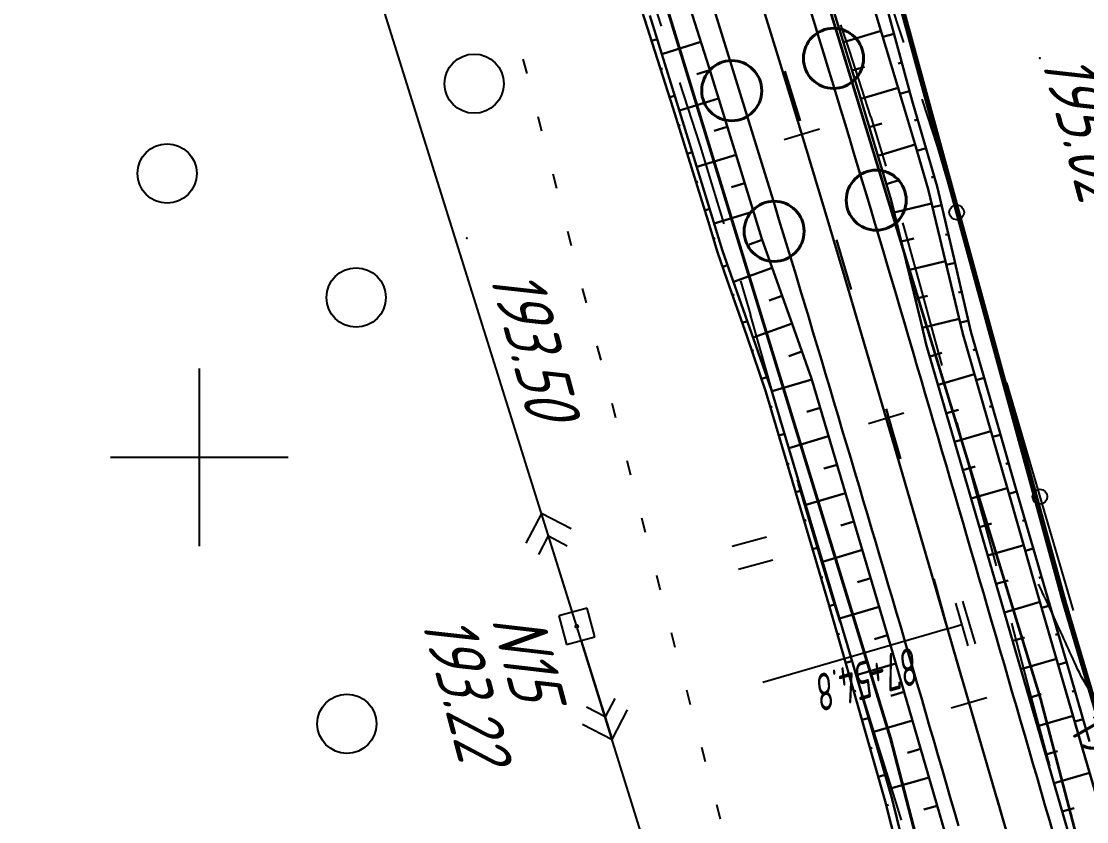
# Model space of a CAD drawing. Header units: millimetres. Extents: x -698 to 8131, y -704 to 4503.
# Drawn here: x 6293.9 to 6365.9, y 3036.2 to 3090.3 of the extents above; entities that cross this region are included whole.
import ezdxf

# ---------------------------------------------------------------- set-up
doc = ezdxf.new("R2010")
doc.units = ezdxf.units.MM
doc.linetypes.add('CONTI', pattern=[0])
doc.linetypes.add('STROT', pattern=[1.7, 0.5, -1.2])
for name, color, linetype, lineweight in [('10', 1, 'Continuous', 35), ('КОПИЯ_ОСЬ_13_ОТКОСЫ', 7, 'Continuous', 30), ('КОПИЯ_ОСЬ_ГРАНИЦЫ_ПОЛОС', 7, 'Continuous', 30), ('Огражд-перила', 1, 'ограждение2', 40), ('ОСЬ_ВЕРХ_ПОКРЫТИЯ_ГРАНИЦЫ_ПОЛОС', 7, 'Continuous', 30), ('ОСЬ_ВЕРХ_ПОКРЫТИЯ_ОСЬ', 1, 'Continuous', 30)]:
    doc.layers.add(name, color=color, linetype=linetype, lineweight=lineweight)
for name, color, linetype in [('_Ростелеком', 6, 'Continuous'), ('GOR_BDEFAULT', 212, 'CONTI'), ('NAD_MDEFAULT', 7, 'CONTI'), ('PI_OTDEFAULT', 172, 'CONTI'), ('PI_TTDEFAULT', 5, 'CONTI'), ('PLN_O', 7, 'CONTI'), ('SETKR', 2, 'CONTI'), ('SIT_LDEFAULT', 7, 'CONTI'), ('USLZNDEFAULT', 7, 'CONTI'), ('ZAPSKDEFAULT', 7, 'CONTI'), ('ОСЬ_ВЕРХ_ПОКРЫТИЯ_ПИКЕТЫ', 1, 'Continuous'), ('ОСЬ_ВЕРХ_ПОКРЫТИЯ_РАЗБИВКА_КРИВ', 1, 'Continuous'), ('разметка', 7, 'Continuous')]:
    doc.layers.add(name, color=color, linetype=linetype)
doc.styles.add('eskd', font='isocpeui.ttf', dxfattribs={"width": 1.2})
doc.styles.add('SHRFT', font='isocpeui.ttf', dxfattribs={"width": 3.5})
doc.styles.get("Standard").update_dxf_attribs({"font": 'isocpeui.ttf'})
doc.styles.add('STYLE1', font='isocpeui.ttf', dxfattribs={"width": 0.9})
doc.linetypes.add('кабель_связи_проект.', pattern='A,10,-1,["/",STYLE1,S=3,R=0,X=0,Y=-1.5],-4.1', length=15.1)
doc.linetypes.add('ограждение2', pattern='A,0.25,-0.1,[132,ltypeshp.shx,S=0.1,R=0,X=-0.1,Y=0],-0.1,1', length=1.45)

# ---------------------------------------------------------------- blocks, each defined once
blk = doc.blocks.new('BL_333')
at = {"color": 0}
for p, q in [((0, -6), (0, 6)), ((-6, 0), (6, 0))]:
    blk.add_line(p, q, dxfattribs=at)
blk = doc.blocks.new('BL_2011')
at = {"color": 0}
for p, q in [((0, 0), (0, 2.4)), ((1.6, 0), (1.6, 2.4))]:
    blk.add_line(p, q, dxfattribs=at)
blk = doc.blocks.new('BL_27')
at = {"color": 0}
for p, q in [((1, 1), (-1, 1)), ((-1, 1), (-1, -1)), ((1, -1), (1, 1)), ((-1, -1), (1, -1))]:
    blk.add_line(p, q, dxfattribs=at)
blk.add_circle((0, 0), 0.1, dxfattribs=at)
blk = doc.blocks.new('BL_2004')
at = {"color": 0}
blk.add_circle((0, 0), 2, dxfattribs=at)
blk = doc.blocks.new('7')
at = {"layer": 'Огражд-перила', "linetype": 'Continuous'}
blk.add_circle((0, 0), 2.027904030661224, dxfattribs=at)

msp = doc.modelspace()

# ---------------------------------------------------------------- linework, layer by layer
at = {"layer": '10'}
for points in [[(6423.143295610838, 2569.923940916691), (6419.553295610987, 2608.353940917324), (6418.713295611136, 2673.413940916914), (6411.143295610838, 2783.883940917585), (6396.573295611006, 2871.27394091725), (6374.843295611025, 2956.27394091725), (6352.62329561082, 3041.863940917101), (6325.453295610894, 3130.563940917287), (6295.553295610987, 3197.383940917585), (6289.813295610764, 3206.733940917212), (6289.813295610764, 3206.733940917212), (6258.813295610764, 3239.133940917585), (6179.233295611155, 3334.08394091684), (6101.723295610913, 3421.423940916691), (6033.343295611025, 3476.013940917473), (5991.113295611043, 3509.763940917473), (5973.723295610913, 3518.513940917473), (5961.973295610913, 3519.543940916803)], [(6433.62329561082, 2570.533940917026), (6430.243295610931, 2649.383940917585), (6439.593295611025, 2649.953940916952), (6432.613295611043, 2779.243940916989), (6432.613295611043, 2779.243940916989), (6414.083295610782, 2883.163940916914), (6407.323295611006, 2909.55394091751), (6397.723295610913, 2909.793940916803), (6391.223295610913, 2935.793940916803), (6385.293295610745, 2958.453940916952), (6372.773295610727, 3006.323940917063), (6362.783295610969, 3044.493940916989), (6347.993295610931, 3092.80394091751), (6356.543295610745, 3097.973940917436), (6346.463295611136, 3132.323940917063), (6315.183295610876, 3204.393940917361)], [(6295.553295610987, 3197.383940917585), (6325.453295610894, 3130.563940917287), (6352.62329561082, 3041.863940917101), (6374.843295611025, 2956.27394091725), (6396.573295611006, 2871.27394091725), (6411.143295610838, 2783.883940917585), (6418.713295611136, 2673.413940916914), (6419.553295610987, 2608.353940917324), (6423.143295610838, 2569.923940916691)]]:
    msp.add_lwpolyline(points, dxfattribs=at)
at = {"layer": '_Ростелеком', "linetype": 'кабель_связи_проект.', "ltscale": 0.25}
msp.add_lwpolyline([(6435.761688766148, 2573.921079275343, 0.35, 0.35, 0), (6434.320469774064, 2613.013822697248, 0.35, 0.35, 0), (6433.79360034767, 2649.600376607064, 0.35, 0.35, 0), (6435.595444910656, 2687.304633888561, 0.35, 0.35, 0), (6433.37641764798, 2721.59035620201, 0.35, 0.35, 0), (6430.292995001471, 2760.571460782695, 0.35, 0.35, 0), (6426.956325281955, 2791.910166041139, 0.35, 0.35, 0), (6423.664201789788, 2818.331266739551, 0.35, 0.35, 0), (6419.450890425147, 2846.334893881488, 0.35, 0.35, 0), (6413.565074474745, 2877.549733902473, 0.35, 0.35, 0), (6408.45389482573, 2894.88336072411, 0.35, 0.35, 0), (6403.549883702179, 2909.648276214633, 0.35, 0.35, 0), (6396.215350000528, 2940.205834104825, 0.35, 0.35, 0), (6387.493850494318, 2971.872972411249, 0.35, 0.35, 0), (6376.907087652004, 3008.717407677468, 0.35, 0.35, 0), (6364.34527313493, 3051.08872498307, 0.35, 0.35, 0), (6352.23463529557, 3095.368587252829, 0.35, 0.35, 0), (6348.598396909036, 3117.676856997568, 0.35, 0.35, 0), (6339.42467397206, 3142.379432295594, 0.35, 0.35, 0), (6330.422865081977, 3163.616872637678, 0.35, 0.35, 0)], format="xyseb", dxfattribs=at)
at = {"layer": 'GOR_BDEFAULT', "color": 212, "elevation": 194, "flags": 128}
msp.add_lwpolyline([(6367.999031611069, 3042.469673916843), (6367.609031611055, 3042.959671916585), (6367.25903161102, 3043.409676917042), (6366.939031611071, 3043.829674917418), (6366.659031611043, 3044.209671916585), (6366.409031611043, 3044.569672917161), (6366.189031611071, 3044.909676917042), (6365.98903161106, 3045.219673916843), (6365.809031611067, 3045.50967491712), (6365.649031611034, 3045.779671916883), (6365.50903161102, 3046.039673917141), (6365.379031611074, 3046.289673917141), (6365.25903161102, 3046.529671916883), (6365.149031611034, 3046.75967491712), (6365.049031611057, 3046.989678916666), (6364.949031611022, 3047.209671916585), (6364.839031611036, 3047.439675917063), (6364.73903161106, 3047.669670917239), (6364.639031611025, 3047.899674916785), (6364.529031611039, 3048.119675916765), (6364.429031611062, 3048.34967191625), (6364.329031611027, 3048.569672917161), (6364.22903161105, 3048.799675916467), (6364.129031611074, 3049.019676916446), (6364.029031611039, 3049.229676916409), (6363.929031611062, 3049.44967791732), (6363.839031611036, 3049.659676917042), (6363.73903161106, 3049.859673916507), (6363.649031611034, 3050.059677916724), (6363.569031611076, 3050.249672916863), (6363.47903161105, 3050.429672916565), (6363.399031611034, 3050.609673916507), (6363.319031611076, 3050.769676916446), (6363.249031611069, 3050.939675917063), (6363.169031611053, 3051.089676916744), (6363.109031611055, 3051.229676916409), (6363.039031611048, 3051.369675916765), (6362.97903161105, 3051.499672916863), (6362.919031611053, 3051.619675916765), (6362.869031611064, 3051.739678916666), (6362.819031611076, 3051.84967191625), (6362.769031611029, 3051.939675917063), (6362.72903161105, 3052.029671916883), (6362.689031611071, 3052.119675916765), (6362.649031611034, 3052.189675917063), (6362.619031611064, 3052.25967491712)], dxfattribs=at)
at = {"layer": 'PI_TTDEFAULT', "color": 5}
for p in [(6362.709031611032, 3087.769676916446, 195.022), (6323.98903161106, 3075.619675916765, 193.499), (6331.429031611062, 3049.409676917042, 193.222)]:
    msp.add_point(p, dxfattribs=at)
at = {"layer": 'PLN_O'}
for p, q in [((6348.50903161102, 3104.019676916446), (6353.48903161106, 3088.819672917161)), ((6354.73903161106, 3085.00967491712), (6355.779031611039, 3081.839676916744)), ((6355.769031611029, 3081.839676916744), (6359.329031611027, 3069.679672916565)), ((6360.459031611032, 3065.84967191625), (6364.949031611022, 3050.489678916666))]:
    msp.add_line(p, q, dxfattribs=at)
for centre in [(6357.089031611036, 3077.359673916507), (6362.709031611032, 3058.169670917239)]:
    msp.add_circle(centre, 0.5, dxfattribs=at)
at = {"layer": 'SIT_LDEFAULT', "color": 7}
for p, q in [((6331.429031611062, 3049.409676917042), (6313.279031611039, 3107.339676916744)), ((6336.629031611074, 3091.469673916843), (6337.129031611074, 3089.939675917063)), ((6349.839031611036, 3088.289673917141), (6349.25903161102, 3090.00967491712)), ((6327.789031611048, 3087.709671916585), (6328.039031611048, 3086.739678916666)), ((6351.299031611057, 3083.819672917161), (6349.839031611036, 3088.289673917141)), ((6338.369031611064, 3086.129677917022), (6339.749031611069, 3081.819672917161)), ((6328.799031611057, 3083.839676916744), (6329.049031611057, 3082.869675916765)), ((6352.329031611027, 3080.489678916666), (6351.309031611067, 3083.819672917161)), ((6339.75903161102, 3081.819672917161), (6340.919031611053, 3078.039673917141)), ((6329.799031611057, 3079.969673916843), (6330.049031611057, 3078.999672916863)), ((6340.919031611053, 3078.039673917141), (6341.349031611046, 3076.589676916744)), ((6330.799031611057, 3076.09967191625), (6331.049031611057, 3075.129677917022)), ((6353.559031611067, 3076.269676916446), (6353.449031611022, 3076.649674916785)), ((6354.629031611074, 3072.479676916409), (6353.559031611067, 3076.269676916446)), ((6342.47903161105, 3072.749672916863), (6343.149031611034, 3070.439675917063)), ((6331.799031611057, 3072.219673916843), (6332.049031611057, 3071.249672916863)), ((6355.659031611043, 3068.669670917239), (6354.629031611074, 3072.479676916409)), ((6343.139031611025, 3070.439675917063), (6344.219031611041, 3066.639672916528)), ((6332.789031611048, 3068.359673916507), (6333.039031611048, 3067.389672916528)), ((6356.099031611046, 3067.019676916446), (6355.659031611043, 3068.669670917239)), ((6344.22903161105, 3066.639672916528), (6345.219031611041, 3063.139672916528)), ((6333.799031611057, 3064.479676916409), (6334.049031611057, 3063.50967491712)), ((6357.689031611071, 3061.049675916467), (6357.129031611074, 3063.149674916785)), ((6358.73903161106, 3057.249672916863), (6357.699031611022, 3061.049675916467)), ((6334.799031611057, 3060.609673916507), (6335.049031611057, 3059.639672916528)), ((6346.319031611076, 3059.299675916467), (6346.399031611034, 3059.029671916883)), ((6346.389031611025, 3059.029671916883), (6347.50903161102, 3055.229676916409)), ((6329.039031611048, 3057.039673917141), (6327.98903161106, 3055.039673917141)), ((6331.129031611074, 3050.359673916507), (6329.039031611048, 3057.039673917141)), ((6331.039031611048, 3055.999672916863), (6329.039031611048, 3057.039673917141)), ((6335.799031611057, 3056.739678916666), (6336.049031611057, 3055.769676916446)), ((6359.769031611029, 3053.499672916863), (6358.749031611069, 3057.249672916863)), ((6328.859031611055, 3054.25967491712), (6329.519031611029, 3055.519676916446)), ((6329.519031611029, 3055.519676916446), (6330.769031611029, 3054.859673916507)), ((6347.50903161102, 3055.229676916409), (6348.709031611032, 3051.269676916446)), ((6336.799031611057, 3052.869675916765), (6337.039031611048, 3051.94967791732)), ((6337.029031611039, 3051.94967791732), (6337.049031611057, 3051.889672916528)), ((6348.709031611032, 3051.269676916446), (6349.189031611071, 3049.719673916843)), ((6360.969031611041, 3049.029671916883), (6360.809031611067, 3049.639672916528)), ((6349.909031611043, 2990.169670917239), (6331.429031611062, 3049.409676917042)), ((6337.809031611067, 3048.989678916666), (6338.059031611067, 3048.019676916446)), ((6362.149031611034, 3044.59967191625), (6360.969031611041, 3049.029671916883)), ((6331.72903161105, 3048.459671916585), (6333.809031611067, 3041.769676916446)), ((6350.369031611064, 3045.899674916785), (6351.389031611025, 3042.59967191625)), ((6333.98903161106, 3044.549675916467), (6333.339031611036, 3043.299675916467)), ((6338.829031611027, 3045.119675916765), (6339.079031611027, 3044.149674916785)), ((6363.359031611055, 3040.089676916744), (6362.149031611034, 3044.59967191625)), ((6333.339031611036, 3043.299675916467), (6332.079031611027, 3043.959671916585)), ((6333.809031611067, 3041.769676916446), (6334.859031611055, 3043.779671916883)), ((6331.809031611067, 3042.819672917161), (6333.809031611067, 3041.769676916446)), ((6351.389031611025, 3042.59967191625), (6352.799031611057, 3038.079674917418)), ((6339.849031611046, 3041.25967491712), (6340.099031611046, 3040.289673917141)), ((6363.389031611025, 3039.979676916409), (6363.359031611055, 3040.089676916744)), ((6352.799031611057, 3038.079674917418), (6353.339031611036, 3036.339676916744)), ((6340.869031611064, 3037.389672916528), (6341.119031611064, 3036.419670917239))]:
    msp.add_line(p, q, dxfattribs=at)
at = {"layer": 'КОПИЯ_ОСЬ_13_ОТКОСЫ'}
for points in [[(6320.767699712267, 3144.568214996863), (6321.504027837267, 3142.726418121863), (6321.943480962267, 3141.619972809363), (6322.890746587267, 3138.795387848425), (6323.976195806017, 3135.493507965613), (6325.042113774767, 3132.185158356238), (6326.424926274767, 3128.463966949988), (6327.788207524767, 3124.735451324988), (6328.628051274767, 3122.399391754675), (6329.459594243517, 3120.059670074988), (6330.218383306017, 3117.9045187078), (6331.359984868517, 3114.619240387488), (6332.807250493517, 3110.38645230155), (6334.496703618517, 3105.339455231238), (6336.161742681017, 3100.284645660925), (6336.868773931017, 3098.10715542655), (6338.613891118517, 3092.652443512488), (6340.337035649767, 3087.190895660925), (6342.167602056017, 3081.288063629675), (6343.917602056017, 3075.565773590613), (6346.106566899767, 3069.4494405828), (6347.279418462267, 3066.151955231238), (6352.627562993517, 3048.14231167655), (6366.575805181017, 3000.17160855155)], [(6329.815082258681, 3144.689733470935), (6331.349261946181, 3141.233190502185), (6332.863910383681, 3137.767858470935), (6333.860492414931, 3135.451940502185), (6335.331195539931, 3131.433263744373), (6336.780414289931, 3127.406652416248), (6338.084613508681, 3123.705358470935), (6339.369281477431, 3119.997350658435), (6341.066058821181, 3114.998449291248), (6342.733539289931, 3109.989904369373), (6343.733539289931, 3106.93362995531), (6344.600238508681, 3104.257238353748), (6345.976215071181, 3099.951940502185), (6347.333636946181, 3095.64261433031), (6348.821918196181, 3090.85013386156), (6350.583148664931, 3085.094396556873), (6352.665668196181, 3078.182287181873), (6354.682269758681, 3069.897375072498), (6355.035297102431, 3068.435216869373), (6359.946429914931, 3051.625158275623), (6374.259906477431, 3002.397130931873)], [(6351.145160383681, 3092.356359447498), (6351.951801008681, 3089.711339916248), (6353.454242414931, 3084.70657917406), (6354.255511946181, 3082.011022533435), (6355.166644758681, 3078.93021198656), (6357.499652571181, 3069.16068073656), (6360.835590071181, 3057.614660228748), (6362.714496321181, 3051.076574291248), (6365.503070539931, 3041.47318073656), (6375.412738508681, 3007.692663158435)], [(6351.145249350278, 3092.356338177021), (6351.952012045591, 3089.711318645771), (6353.454270346372, 3084.706603679951), (6354.255661947935, 3082.011062298115), (6355.166428549497, 3078.93025175124), (6357.499619467466, 3069.160735760029), (6360.835679037778, 3057.614669475849), (6362.714646322935, 3051.076522503193), (6365.503037436216, 3041.473159466084), (6375.412705404966, 3007.69262662917)], [(6352.047837240903, 3092.371734295185), (6352.71586702606, 3089.945632610615), (6354.082138998716, 3084.896758709248), (6354.44926546356, 3083.643081341084), (6355.780564291685, 3079.113937053974), (6356.917466147153, 3074.216537151631), (6357.13530061981, 3073.234832439717), (6357.358384115903, 3072.254913006123), (6358.038743002622, 3069.319442425068), (6359.981736166685, 3062.580016765889), (6361.082688315122, 3058.729201946553), (6363.260056479185, 3051.235183391865), (6364.725022299497, 3046.245788250264), (6366.071518881528, 3041.638503704365)], [(6335.811496422384, 3090.997502399754), (6337.92859236965, 3084.369572712254), (6339.178714439962, 3080.382786823582), (6340.295840904806, 3076.769108845066), (6340.934421227072, 3074.673466755222), (6341.593448326681, 3072.791112018894), (6342.900882408712, 3069.020970417332), (6344.198978111837, 3065.245183063816), (6347.335849449728, 3054.721989704441), (6348.44388167629, 3050.881688190769), (6349.501376793478, 3047.232792927097), (6352.257144615744, 3037.619908405613), (6353.869266197775, 3031.215306354832)], [(6336.357913658712, 3090.647404743504), (6337.988193199728, 3085.427952839207), (6339.517520592306, 3080.485417438816), (6341.263034508322, 3074.771763874363), (6343.097354576681, 3069.599034382175), (6344.58938948879, 3065.360112263035), (6349.704257652853, 3048.124913288425), (6349.930576012228, 3047.357640339207), (6352.722842857931, 3037.75537593491), (6354.306155846212, 3031.342381550144)], [(6336.358031743517, 3090.647438629675), (6337.988402837267, 3085.4279562078), (6339.517699712267, 3080.485451324988), (6341.262816899767, 3074.7717062078), (6343.097289556017, 3069.598976715613), (6344.589477056017, 3065.36008511405), (6349.704223149767, 3048.124977692175), (6349.930785649767, 3047.3576437078), (6352.722777837267, 3037.755348785925), (6354.306273931017, 3031.342384918738)], [(6336.470157311056, 3088.935490681004), (6336.854312584494, 3089.058201862644)], [(6349.436176008681, 3088.841955150623), (6351.979633039931, 3089.620031322498)], [(6352.862046225278, 3089.405395183857), (6352.105332358091, 3089.200606975849)], [(6339.808715337267, 3088.873879059363), (6337.171020024767, 3088.043923004675)], [(6337.078708336447, 3087.030339313816), (6337.206760094259, 3087.071232868504)], [(6340.406859868517, 3086.965431793738), (6339.526488774767, 3086.692482574988)], [(6350.021625227431, 3086.929479564685), (6350.869281477431, 3087.188878978748)], [(6353.384507162778, 3087.474822674092), (6353.132248861997, 3087.406570110615)], [(6350.606586164931, 3085.016881908435), (6353.132465071181, 3085.778112377185)], [(6353.906907065122, 3085.544265423115), (6353.255722983091, 3085.368056927021)], [(6337.687259361837, 3085.12515742905), (6338.046390221212, 3085.239873005222)], [(6340.999633306017, 3085.055275543738), (6338.357055181017, 3084.235817535925)], [(6351.183734602431, 3083.101964916248), (6352.025531477431, 3083.355749095935)], [(6354.455735190122, 3083.621139202412), (6354.239975912778, 3083.557723675068)], [(6338.289676354025, 3083.218052936863), (6338.409579918478, 3083.255650593113)], [(6341.591918462267, 3083.144997223425), (6340.711059087267, 3082.87180386405)], [(6351.760394758681, 3081.18704792406), (6354.275043196181, 3081.944738353748)], [(6338.888095543478, 3081.309666706394), (6339.22937361965, 3081.416691852879)], [(6342.184203618517, 3081.2345968328), (6339.536254399767, 3080.424782379675)], [(6355.019761069028, 3081.702315960224), (6354.400742514341, 3081.520354900654)], [(6355.583786947935, 3079.783492718037), (6355.377427084653, 3079.722839031514)], [(6339.482516930197, 3079.4000597728), (6339.596408531759, 3079.435277057957)], [(6342.769164556017, 3079.322121246863), (6341.886352056017, 3079.052101715613)], [(6352.337543196181, 3079.27200886156), (6353.175922102431, 3079.524694408435)], [(6340.073215172384, 3077.489293171238), (6340.401797936056, 3077.590855671238)], [(6352.869769758681, 3077.344884838123), (6355.398090071181, 3077.960363353748)], [(6356.074997885435, 3077.845550213154), (6355.459641440122, 3077.702682171162)], [(6343.354125493517, 3077.409523590613), (6340.704711431017, 3076.59934292655)], [(6340.659091637228, 3075.577031208347), (6340.768771813009, 3075.610447956394)], [(6343.942016118517, 3075.498024567175), (6343.072387212267, 3075.186989410925)], [(6353.342914289931, 3075.401647533435), (6354.185687727431, 3075.606725658435)], [(6356.527268393247, 3075.897338543232), (6356.322129233091, 3075.849731121357)], [(6353.815570539931, 3073.458410228748), (6356.327289289931, 3074.069738353748)], [(6356.976914389341, 3073.948562298115), (6356.387436850278, 3073.817748699482)], [(6341.283176109884, 3073.677342487644), (6341.610507652853, 3073.791935993504)], [(6344.615844243517, 3073.61496792655), (6342.004516118517, 3072.680519684363)], [(6341.941104576681, 3071.788640095066), (6342.050296471212, 3071.826512409519)], [(6357.41801546356, 3071.997817669209), (6357.221909506528, 3071.952376995381)], [(6345.289672368517, 3071.731911285925), (6344.419555181017, 3071.420509918738)], [(6354.288715071181, 3071.515050853748), (6355.126117414931, 3071.718908275623)], [(6342.596378014181, 3069.899052692722), (6342.947757408712, 3070.020878864597)], [(6345.963500493517, 3069.8488546453), (6343.339965337267, 3068.910011871863)], [(6354.760883039931, 3069.571691478748), (6357.257465071181, 3070.17386433031)], [(6357.869553549497, 3070.049453411396), (6357.317856772153, 3069.921600017842)], [(6343.248965904806, 3068.008519245457), (6343.366183922384, 3068.048802448582)], [(6346.634398931017, 3067.964821442175), (6345.759398931017, 3067.6535421453)], [(6355.268207258681, 3067.637609447498), (6356.089984602431, 3067.877721752185)], [(6358.385178549497, 3068.11775175124), (6358.203782065122, 3068.065459881123)], [(6343.899203941915, 3066.117161823582), (6344.277194664572, 3066.247105671238)], [(6347.300902837267, 3066.079201324988), (6344.612914556017, 3065.280861481238)], [(6355.829242414931, 3065.71780964281), (6358.286761946181, 3066.435949291248)], [(6358.939194662778, 3066.196014080342), (6358.401047690122, 3066.040862713154)], [(6344.506900475119, 3064.212163044285), (6344.634586021994, 3064.250218464207)], [(6347.870238774767, 3064.161964996863), (6346.974242681017, 3063.895851715613)], [(6356.389789289931, 3063.798131908435), (6357.209125227431, 3064.037511791248)], [(6359.493271811216, 3064.274291668232), (6359.313828451841, 3064.22256437331)], [(6356.950824446181, 3061.878332103748), (6359.397113508681, 3062.593053783435)], [(6345.078250572775, 3062.295506550144), (6345.464694664572, 3062.410710407566)], [(6348.439574712267, 3062.244728668738), (6345.751098149767, 3061.446144684363)], [(6360.046799643247, 3062.352416668232), (6359.511033041685, 3062.199233684834)], [(6345.649570152853, 3060.378850056004), (6345.778384850119, 3060.417241169285)], [(6349.008910649767, 3060.327492340613), (6348.112914556017, 3060.06125698905)], [(6360.596604330747, 3060.429473552998), (6360.41801546356, 3060.378402386006)], [(6357.511371321181, 3059.958654369373), (6358.327289289931, 3060.19681354906)], [(6346.220920250509, 3058.462193561863), (6346.602695152853, 3058.575993610691)], [(6349.578246587267, 3058.410256012488), (6346.888793462267, 3057.6115499578)], [(6358.072406477431, 3058.038854564685), (6360.507465071181, 3058.750280345935)], [(6361.147324545591, 3058.506789837178), (6360.621994955747, 3058.354171428974)], [(6346.792270348165, 3056.545537067722), (6346.919528648947, 3056.583470417332)], [(6350.147582524767, 3056.493019684363), (6349.251098149767, 3056.2267843328)], [(6358.633441633681, 3056.119054759998), (6359.444965071181, 3056.356237377185)], [(6361.705307944028, 3056.586211834248), (6361.530198080747, 3056.535339031514)], [(6347.362765953634, 3054.628636432957), (6347.741702721212, 3054.737980915379)], [(6350.717406743517, 3054.575783356238), (6348.026977056017, 3053.776833160925)], [(6359.193988508681, 3054.199377025623), (6361.613910383681, 3054.90628620531)], [(6362.263352377622, 3054.665633831318), (6361.727890951841, 3054.510070476826)], [(6347.917209313009, 3052.70703609116), (6348.043521568869, 3052.743474079441)], [(6351.286742681017, 3052.658547028113), (6350.389770024767, 3052.392189606238)], [(6359.755023664931, 3052.279577220935), (6360.561664289931, 3052.515294994373)], [(6362.82133577606, 3052.745055828389), (6362.642868979185, 3052.693206463154)], [(6348.471774742697, 3050.785466266941), (6348.879611656759, 3050.903660847019)], [(6360.314105696181, 3050.35941120531), (6362.719867414931, 3051.058874095935)], [(6351.856078618517, 3050.741310699988), (6349.165160649767, 3049.94211636405)], [(6363.380539877622, 3050.824813518818), (6362.834275229185, 3050.664443645771)], [(6349.028476402853, 3048.864506794285), (6349.1644322134, 3048.903904987644)], [(6352.425414556017, 3048.82395230155), (6351.528441899767, 3048.557594879675)], [(6363.943955404966, 3048.905822429951), (6363.761887533872, 3048.852370891865)], [(6360.872699446181, 3048.438878978748), (6361.674457258681, 3048.672033275623)], [(6349.5843540884, 3046.943303181004), (6350.015140221212, 3047.066807819675)], [(6352.987426274767, 3046.904640778113), (6350.290160649767, 3046.120461090613)], [(6361.430804914931, 3046.518468822498), (6363.835101789931, 3047.217443431873)], [(6364.507431967466, 3046.986831341084), (6363.949692709653, 3046.823074016865)], [(6350.135501549337, 3045.020726276707), (6350.279117271994, 3045.061894489597)], [(6353.546020024767, 3044.984230621863), (6352.647094243517, 3044.722756012488)], [(6361.989398664931, 3044.597936595935), (6362.790668196181, 3044.830968822498)], [(6365.06938265106, 3045.067413006123), (6364.883408529966, 3045.013061199482)], [(6350.686649010275, 3043.098179889988), (6351.132053063009, 3043.225865436863)], [(6354.104613774767, 3043.0636983953), (6351.407348149767, 3042.2795187078)], [(6362.547992414931, 3042.677526439685), (6364.950336164931, 3043.376134838123)], [(6365.63041780731, 3043.147720012959), (6365.064866049497, 3042.982421551045)], [(6351.237796471212, 3041.175633503269), (6351.38626448879, 3041.218175007175)], [(6354.662719243517, 3041.14328823905), (6353.763793462267, 3040.881935699988)], [(6363.106097883681, 3040.756994213123), (6363.907367414931, 3040.989904369373)], [(6363.664691633681, 3038.836584056873), (6366.071429914931, 3039.536291088123)], [(6351.78894393215, 3039.253056598972), (6352.248965904806, 3039.38492305405)], [(6355.221312993517, 3039.222756012488), (6352.524047368517, 3038.438576324988)], [(6352.330630943869, 3037.327946735691), (6352.485324547384, 3037.366887165379)], [(6355.779418462267, 3037.302345856238), (6354.880492681017, 3037.040993317175)], [(6364.222797102431, 3036.916173900623), (6365.025043196181, 3037.149328197498)]]:
    msp.add_lwpolyline(points, dxfattribs=at)
at = {"layer": 'КОПИЯ_ОСЬ_ГРАНИЦЫ_ПОЛОС'}
msp.add_lwpolyline([(6363.635443884696, 3035.362934128526), (6363.356334380098, 3036.322402958903), (6363.077224875529, 3037.281871787417), (6362.798115370873, 3038.241340617794), (6362.519005866334, 3039.20080944724), (6362.239896361678, 3040.160278273891), (6361.960786857109, 3041.1197471052), (6361.681677352512, 3042.079215933714), (6361.402567847914, 3043.038684761297), (6361.123458343287, 3043.998153590742), (6360.844348838718, 3044.957622421119), (6360.565239334121, 3045.917091248702), (6360.286129829494, 3046.876560079079), (6360.007020324896, 3047.836028908524), (6359.727910820298, 3048.795497737039), (6359.448801315701, 3049.754966564622), (6359.169687856562, 3050.714446073543), (6358.890548759771, 3051.673971286189), (6358.611365778945, 3052.633540452603), (6358.332121490084, 3053.593148499872), (6358.052798467184, 3054.552790356014), (6357.773379282464, 3055.512460941594), (6357.493846506541, 3056.472155172523), (6357.21418270884, 3057.431867956329), (6356.934370457506, 3058.391594201471), (6356.654392320275, 3059.351328798715), (6356.374230864303, 3060.311066631373), (6356.093868656482, 3061.270802577171), (6355.813288263909, 3062.230531503591), (6355.532472254146, 3063.190248259488), (6355.25140319528, 3064.14994768906), (6354.970063656501, 3065.109624613222), (6354.688436208109, 3066.0692738473), (6354.406503422002, 3067.028890183341), (6354.124247871912, 3067.988468405936), (6353.841652133755, 3068.948003269877), (6353.558698785686, 3069.907489525299), (6353.275370408597, 3070.866921891603), (6352.991649586611, 3071.826295069564), (6352.70751890676, 3072.785603747848), (6352.42296095989, 3073.744842575077), (6352.137958340716, 3074.704006198939), (6351.852493648175, 3075.663089223351), (6351.566549485598, 3076.622086240124), (6351.280108461118, 3077.580991806607), (6350.993153188136, 3078.539800455939), (6350.705666285348, 3079.498506696109), (6350.417630377275, 3080.45710500158), (6350.129028094283, 3081.415589819807), (6349.839842073377, 3082.373955566581), (6349.550054958168, 3083.332196626026), (6349.259649399339, 3084.290307348739), (6348.968608054905, 3085.248282052722), (6348.676913590336, 3086.206115021515), (6348.384548679422, 3087.16380050141), (6348.091496004336, 3088.121332706097), (6347.797738255749, 3089.078705803636), (6347.503258133531, 3090.035913935076), (6347.208038346804, 3090.992951191176)], dxfattribs=at)
at = {"layer": 'ОСЬ_ВЕРХ_ПОКРЫТИЯ_ГРАНИЦЫ_ПОЛОС'}
for points in [[(6320.767699712267, 3144.568214996863), (6321.504027837267, 3142.726418121863), (6321.943480962267, 3141.619972809363), (6322.890746587267, 3138.795387848425), (6323.976195806017, 3135.493507965613), (6325.042113774767, 3132.185158356238), (6326.424926274767, 3128.463966949988), (6327.788207524767, 3124.735451324988), (6328.628051274767, 3122.399391754675), (6329.459594243517, 3120.059670074988), (6330.218383306017, 3117.9045187078), (6331.359984868517, 3114.619240387488), (6332.807250493517, 3110.38645230155), (6334.496703618517, 3105.339455231238), (6336.161742681017, 3100.284645660925), (6336.868773931017, 3098.10715542655), (6338.613891118517, 3092.652443512488), (6340.337035649767, 3087.190895660925), (6342.167602056017, 3081.288063629675), (6343.917602056017, 3075.565773590613), (6346.106566899767, 3069.4494405828), (6347.279418462267, 3066.151955231238), (6352.627562993517, 3048.14231167655), (6366.575805181017, 3000.17160855155)], [(6329.815082258681, 3144.689733470935), (6331.349261946181, 3141.233190502185), (6332.863910383681, 3137.767858470935), (6333.860492414931, 3135.451940502185), (6335.331195539931, 3131.433263744373), (6336.780414289931, 3127.406652416248), (6338.084613508681, 3123.705358470935), (6339.369281477431, 3119.997350658435), (6341.066058821181, 3114.998449291248), (6342.733539289931, 3109.989904369373), (6344.367816633681, 3104.97513386156), (6345.976215071181, 3099.951940502185), (6347.333636946181, 3095.64261433031), (6348.821918196181, 3090.85013386156), (6350.583148664931, 3085.094396556873), (6352.665668196181, 3078.182287181873), (6354.682269758681, 3069.897375072498), (6355.035297102431, 3068.435216869373), (6359.946429914931, 3051.625158275623), (6374.259906477431, 3002.397130931873)], [(6357.217535797381, 3035.94455831233), (6356.938338537342, 3036.904328808334), (6356.659141277391, 3037.864099307131), (6356.379944017381, 3038.823869804997), (6356.1007467574, 3039.783640303794), (6355.82154949739, 3040.743410799797), (6355.54235223738, 3041.703181297663), (6355.2631549774, 3042.662951794598), (6354.983957717419, 3043.622722293395), (6354.70476045738, 3044.582492791261), (6354.425563197428, 3045.542263287265), (6354.146365937477, 3046.502033786062), (6353.867168677438, 3047.461804284859), (6353.587971417515, 3048.421574780863), (6353.306845778969, 3049.371837043348), (6353.025718132898, 3050.322042686078), (6352.744571560839, 3051.272186527174), (6352.463389147268, 3052.222263397794), (6352.182153980704, 3053.17226811606), (6351.900849153162, 3054.122195504751), (6351.619457761137, 3055.072040381986), (6351.337962905431, 3056.021797556575), (6351.056347691678, 3056.9714618336), (6350.774595230547, 3057.92102801628), (6350.492688637974, 3058.870490897592), (6350.210611035631, 3059.819845258403), (6349.928345550949, 3060.769085875857), (6349.645875317734, 3061.718207514059), (6349.363183476138, 3062.667204927798), (6349.08025317321, 3063.61607285976), (6348.797067562953, 3064.564806038659), (6348.513609806794, 3065.513399182033), (6348.229863073842, 3066.461846989725), (6347.94581054121, 3067.410144149471), (6347.66143539416, 3068.358285330381), (6347.37672082654, 3069.306265182007), (6347.091650041189, 3070.254078344587), (6346.806206249856, 3071.201719431352), (6346.520372674035, 3072.149183037836), (6346.234132544827, 3073.09646373536), (6345.947469103345, 3074.043556078482), (6345.660365601265, 3074.990454604994), (6345.372805300916, 3075.937153813574), (6345.084771475571, 3076.883648190792), (6344.796247409851, 3077.82993219528), (6344.507216400079, 3078.776000255864), (6344.21766175451, 3079.721846779953), (6343.927566793709, 3080.667466141429), (6343.636914850873, 3081.612852689955), (6343.345689272004, 3082.558000744466), (6343.05387341658, 3083.502904592227), (6342.761450657554, 3084.447558489773), (6342.468404381934, 3085.391956661973), (6342.174717990818, 3086.336093298305), (6341.880374900114, 3087.279962557513), (6341.585358540751, 3088.22355856109), (6341.289652358731, 3089.166875396069), (6340.993239815862, 3090.109907110367), (6340.696104390043, 3091.052647720236)]]:
    msp.add_lwpolyline(points, dxfattribs=at)
at = {"layer": 'ОСЬ_ВЕРХ_ПОКРЫТИЯ_ОСЬ'}
msp.add_lwpolyline([(6344.049079741895, 3091.053475902561), (6344.925437650518, 3088.212602569867), (6345.79555420728, 3085.36981130499), (6346.946783826037, 3081.576702814694), (6348.088799038253, 3077.780809677351), (6349.505003456366, 3073.032554069679), (6350.910606547832, 3068.281148982379), (6352.864668689688, 3061.625120278593), (6356.469355580126, 3049.256819254864), (6356.469355580126, 3049.256819254864), (6365.738411485208, 3017.393446388799)], dxfattribs=at)
at = {"layer": 'ОСЬ_ВЕРХ_ПОКРЫТИЯ_ПИКЕТЫ'}
for p, q in [((6345.429308346347, 3082.275984592881), (6347.821967859947, 3083.000677942443)), ((6351.125620396217, 3063.116170980181), (6353.524718668681, 3063.819255242269)), ((6356.720789142468, 3043.917359745275), (6359.121283222185, 3044.615663525793))]:
    msp.add_line(p, q, dxfattribs=at)
at = {"layer": 'ОСЬ_ВЕРХ_ПОКРЫТИЯ_РАЗБИВКА_КРИВ'}
for p, q in [((6357.010570942328, 3050.976437217701), (6357.848535481773, 3048.095844322029)), ((6357.490669758254, 3051.116097972873), (6358.328634297699, 3048.235505077202)), ((6356.469355580126, 3049.256819254864), (6357.429553212036, 3049.536140769865)), ((6356.469355580126, 3049.256819254864), (6343.986786365558, 3045.625639584992))]:
    msp.add_line(p, q, dxfattribs=at)
at = {"layer": 'разметка', "linetype": 'STROT', "lineweight": 30, "ltscale": 7}
msp.add_lwpolyline([(6107.321606780481, 3432.91414913084, -0.02670863666019116), (6135.100124173818, 3407.011773327511, -0.01557081424581722), (6159.178426652905, 3380.523887202289), (6199.755383273054, 3334.434669542271, -0.02748468126709373), (6269.330505989978, 3249.309504085365, -0.05475284689997294), (6321.91124185817, 3153.626761566993, -0.02774548750334033), (6356.468902652783, 3049.258376242738), (6365.740052842701, 3017.387804046418, -0.003575201579249513), (6385.288273695091, 2948.351979411352, -0.01240474168513383), (6396.94268821988, 2901.535361685935, -0.02972852189863337), (6416.298878306485, 2784.313619677122, -0.01174476759014218), (6421.275468016704, 2720.546525390032, -0.003270550900655369), (6423.99728231556, 2664.58005222879), (6427.825661470639, 2578.037922428135, 0.002559796335909504)], format="xyb", dxfattribs=at)

# ---------------------------------------------------------------- block references
at = {"layer": 'SETKR', "color": 82}
msp.add_blockref('BL_333', (6305.929031611062, 3060.829674917418), dxfattribs=at)
at = {"layer": 'USLZNDEFAULT', "color": 7, "rotation": 285}
msp.add_blockref('BL_27', (6331.429031611062, 3049.409676917042), dxfattribs=at)
at = {"layer": 'ZAPSKDEFAULT', "color": 7, "rotation": 285}
for name, p in [('BL_2004', (6324.494556611045, 3086.046921916451)), ('BL_2004', (6303.747200611038, 3079.987805917073)), ('BL_2004', (6316.518577611065, 3071.61345191687)), ('BL_2011', (6341.929031611062, 3054.829674917418)), ('BL_2004', (6315.89405961101, 3042.840370916907))]:
    msp.add_blockref(name, p, dxfattribs=at)
at = {"layer": 'Огражд-перила', "linetype": 'Continuous', "rotation": 4.708428369742753}
for p in [(6348.765196256592, 3087.757229763228), (6341.88997361389, 3085.575240361649), (6351.653654202257, 3078.182401564117), (6344.755875241846, 3076.081215061392)]:
    msp.add_blockref('7', p, dxfattribs=at)

# ---------------------------------------------------------------- texts
at = {"layer": 'GOR_BDEFAULT', "color": 212, "style": 'SHRFT', "width": 0.75}
msp.add_text('194', height=2.625, rotation=311.248456, dxfattribs=at).set_placement((6364.565883611029, 3042.39460891686, 194))
at = {"layer": 'NAD_MDEFAULT', "color": 7, "style": 'eskd', "oblique": 10, "width": 0.8}
msp.add_text('N15', height=3.5, rotation=284.730807, dxfattribs=at).set_placement((6325.627282611027, 3049.916947916295))
at = {"layer": 'PI_OTDEFAULT', "color": 172, "style": 'eskd', "oblique": 10, "width": 0.8}
for s, p in [('195.02', (6362.765481611064, 3087.700384916883)), ('193.50', (6325.493783611038, 3073.169205917191)), ('193.22', (6320.893800611075, 3049.845290917117))]:
    msp.add_text(s, height=3.5, rotation=285, dxfattribs=at).set_placement(p)
at = {"layer": 'ОСЬ_ВЕРХ_ПОКРЫТИЯ_РАЗБИВКА_КРИВ', "width": 0.6}
msp.add_text('87+54.8', height=2.5, rotation=196.219714676796, dxfattribs=at).set_placement((6354.20852225692, 3048.078416657779))

doc.saveas('drawing.dxf')
